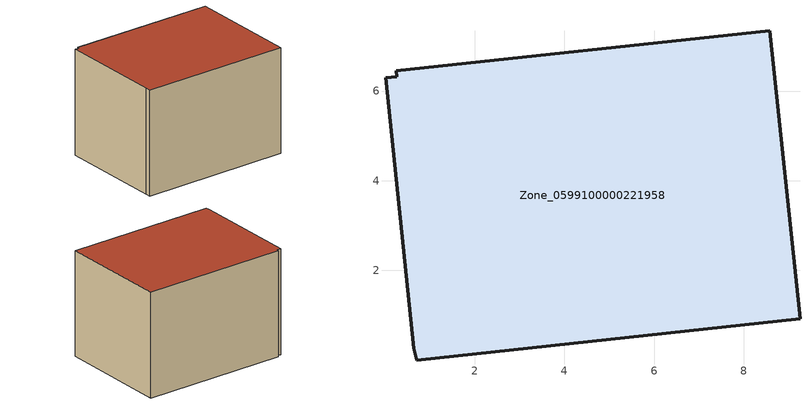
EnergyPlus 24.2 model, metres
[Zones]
Zone_0599100000221958
 floor ground (C_G): 0.71,0 0.65,0.26 0.01,6.3 0.26,6.32 0.25,6.45 8.58,7.34 9.25,0.92 z2.96
 wall outside (C_F): 8.58,7.34 0.25,6.45 0.26,6.32 0.01,6.3 0.65,0.26 0.71,0 9.25,0.92 8.58,7.34 z2.96:9.02
 roof outside (C_R): 0.65,0.26 0.71,0 9.25,0.92 8.58,7.34 0.25,6.45 0.26,6.32 0.01,6.3 z9.02
[BUILDING]
Pand.0599100000221958: North Axis=0; Terrain=City; Loads Convergence Tolerance Value=0.04; Temperature Convergence Tolerance Value=0.4; Solar Distribution=FullExterior; Maximum Number of Warmup Days=25; Minimum Number of Warmup Days=1
[Site:Location]
Rotterdam.The.Hague.AP_ZH_NLD Design_Conditions: Latitude=51.96; Longitude=4.45; Time Zone=1; Elevation=-4.5
[SITE:GROUNDTEMPERATURE:BUILDINGSURFACE]
18, 18, 18, 18, 18, 18, 18, 18, 18, 18, 18, 18
[MATERIAL] Thermal Absorptance=0.9; Solar Absorptance=0.7; Visible Absorptance=0.7
Name | Roughness | Thickness | Conductivity | Density | Specific Heat
G.TC.1946-1964 | MediumSmooth | 0.15 | 1 | 540 | 1210
F.TC.1946-1964 | Rough | 0.3 | 0.857143 | 1920 | 840
R.TC.1946-1964 | MediumRough | 0.2 | 0.235294 | 1500 | 1000
[CONSTRUCTION]
C_G: G.TC.1946-1964
C_F: F.TC.1946-1964
C_R: R.TC.1946-1964
[ZONE]
Zone_0599100000221958: Type=1; Multiplier=1; Ceiling Height=Autocalculate; Volume=Autocalculate; Floor Area=autocalculate; Part of Total Floor Area=Yes
[ZONEINFILTRATION:DESIGNFLOWRATE]
Infil_Zone_0599100000221958: Zone or ZoneList or Space or SpaceList=Zone_0599100000221958; Schedule=AlwaysOn; Design Flow Rate Calculation Method=Flow/Area; Flow Rate per Floor Area=0.003; Constant Term Coefficient=1; Temperature Term Coefficient=0; Velocity Term Coefficient=0; Velocity Squared Term Coefficient=0
[HVACTEMPLATE:ZONE:IDEALLOADSAIRSYSTEM]
Zone_0599100000221958: Maximum Heating Supply Air Temperature=50; Minimum Cooling Supply Air Temperature=13; Maximum Heating Supply Air Humidity Ratio=0.0156; Minimum Cooling Supply Air Humidity Ratio=0.0077; Heating Limit=NoLimit; Cooling Limit=NoLimit; Dehumidification Control Type=ConstantSensibleHeatRatio; Cooling Sensible Heat Ratio=0.7; Dehumidification Setpoint=60; Humidification Control Type=None; Humidification Setpoint=30; Outdoor Air Method=None; Outdoor Air Flow Rate per Person=0.00944; Outdoor Air Flow Rate per Zone Floor Area=0; Outdoor Air Flow Rate per Zone=0; Demand Controlled Ventilation Type=None; Outdoor Air Economizer Type=NoEconomizer; Heat Recovery Type=None; Sensible Heat Recovery Effectiveness=0.7; Latent Heat Recovery Effectiveness=0.65
[ZONECONTROL:THERMOSTAT]
ThermostatControl_Zone_0599100000221958: Zone or ZoneList=Zone_0599100000221958; Control Type Schedule=DualSetpointControlType; Control 1=Thermostat_Zone_0599100000221958; Temperature Difference Between Cutout And Setpoint=0
[THERMOSTATSETPOINT:DUALSETPOINT]
Thermostat_Zone_0599100000221958: Heating Setpoint Temperature Schedule=HeatingSetpoint_Zone_0599100000221958; Cooling Setpoint Temperature Schedule=CoolingSetpoint_Zone_0599100000221958
[SCHEDULE:COMPACT]
HeatingSetpoint_Zone_0599100000221958: Through: 12/31, For: AllDays, Until: 24:00, 21
CoolingSetpoint_Zone_0599100000221958: Through: 12/31, For: AllDays, Until: 24:00, 24
DualSetpointControlType: Through: 12/31, For: AllDays, Until: 24:00, 4
AlwaysOn: Through: 12/31, For: AllDays, Until: 24:00, 1
